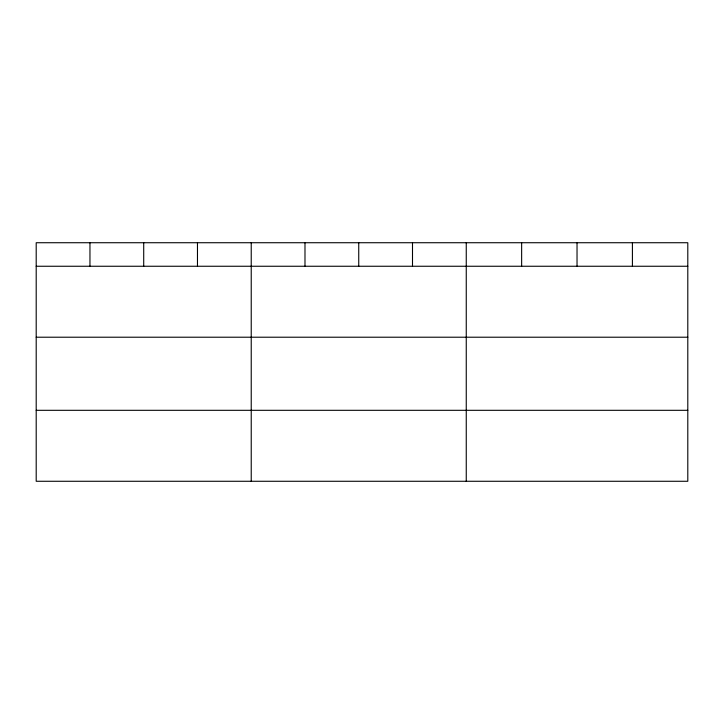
<?xml version="1.0" encoding="UTF-8"?>
<svg xmlns="http://www.w3.org/2000/svg" width="724" height="724" viewBox="0 0 724 724"><rect width="100%" height="100%" fill="white"/><g stroke="black" fill="none" stroke-linecap="round" stroke-linejoin="round"><path stroke-width="1.09" d="M687.8 337.212L687.8 242.73L36.2 242.73L36.2 481.27L687.8 481.27L687.8 337.212L36.2 337.212M36.2 266.251L687.8 266.251M36.2 410.309L687.8 410.309M632.414 242.73L632.414 266.251M577.028 242.73L577.028 266.251M521.642 242.73L521.642 266.251M466.256 242.73L466.256 481.27M412.499 242.73L412.499 266.251M358.742 242.73L358.742 266.251M304.985 242.73L304.985 266.251M251.228 242.73L251.228 481.27M197.471 242.73L197.471 266.251M143.714 242.73L143.714 266.251M89.957 242.73L89.957 266.251"/></g></svg>
